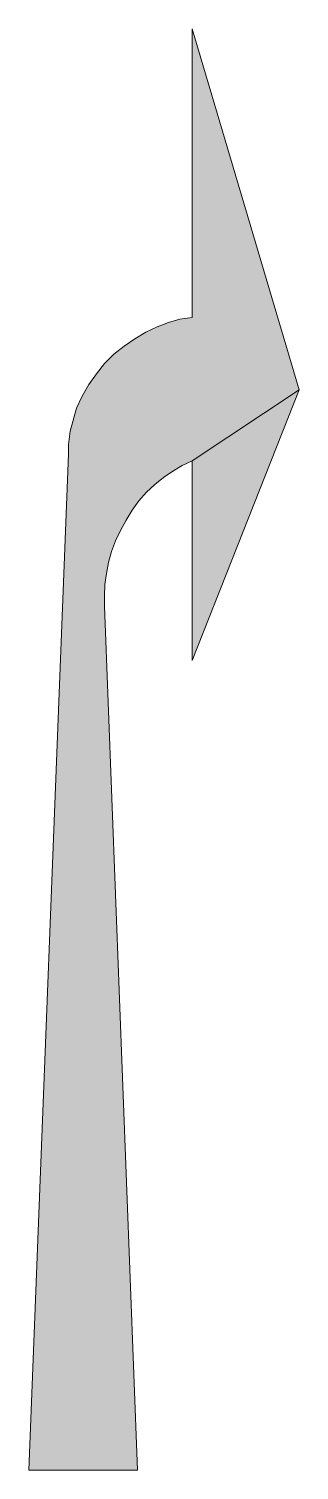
# Model space of a CAD drawing. Header units: metres. Extents: x 174 to 223, y 12 to 274.
import ezdxf

# ---------------------------------------------------------------- set-up
doc = ezdxf.new("R2010")
doc.units = ezdxf.units.M
doc.layers.add('FILL_WHITE_FFFFFF', color=7, linetype='Continuous', true_color=0xffffff)

msp = doc.modelspace()

# ---------------------------------------------------------------- hatches: boundary and pattern name
at = {"layer": 'FILL_WHITE_FFFFFF', "true_color": 0xffffff}
h = msp.add_hatch(color=7, dxfattribs=at)
h.dxf.hatch_style = 1
h.paths.add_polyline_path([(181.35, 197.25), (181.35, 198.15), (181.65, 200.55), (182.85, 204.75), (183.86, 206.94), (185.06, 209.02), (186.44, 210.99), (187.95, 212.85), (189.63, 214.54), (191.48, 216.04), (193.43, 217.36), (195.45, 218.55), (197.48, 219.56), (199.54, 220.35), (201.65, 220.91), (203.85, 221.25), (203.85, 273.75), (223.35, 208.05), (203.85, 195.15), (202.07, 194.29), (200.33, 193.29), (198.66, 192.15), (197.06, 190.88), (195.57, 189.45), (194.19, 187.89), (192.94, 186.19), (191.85, 184.35), (190.81, 182.51), (189.93, 180.6), (189.22, 178.65), (188.66, 176.66), (188.26, 174.66), (188.01, 172.66), (187.91, 170.69), (187.95, 168.75), (193.95, 11.55), (174.15, 11.55), (181.35, 196.35), (181.35, 196.65), (181.35, 197.25)])
h = msp.add_hatch(color=7, dxfattribs=at)
h.dxf.hatch_style = 1
h.paths.add_polyline_path([(223.35, 208.05), (203.85, 158.85), (203.85, 195.15), (223.35, 208.05)])

# ---------------------------------------------------------------- linework, layer by layer
at = {"layer": 'FILL_WHITE_FFFFFF', "lineweight": 0, "true_color": 0xffffff}
for points in [[(181.35, 197.25), (181.35, 198.15), (181.65, 200.55), (182.85, 204.75), (183.86, 206.94), (185.06, 209.02), (186.44, 210.99), (187.95, 212.85), (189.63, 214.54), (191.48, 216.04), (193.43, 217.36), (195.45, 218.55), (197.48, 219.56), (199.54, 220.35), (201.65, 220.91), (203.85, 221.25), (203.85, 273.75), (223.35, 208.05), (203.85, 195.15), (202.07, 194.29), (200.33, 193.29), (198.66, 192.15), (197.06, 190.88), (195.57, 189.45), (194.19, 187.89), (192.94, 186.19), (191.85, 184.35), (190.81, 182.51), (189.93, 180.6), (189.22, 178.65), (188.66, 176.66), (188.26, 174.66), (188.01, 172.66), (187.91, 170.69), (187.95, 168.75), (193.95, 11.55), (174.15, 11.55), (181.35, 196.35), (181.35, 196.65)], [(223.35, 208.05), (203.85, 158.85), (203.85, 195.15)]]:
    msp.add_lwpolyline(points, close=True, dxfattribs=at)

doc.saveas('drawing.dxf')
